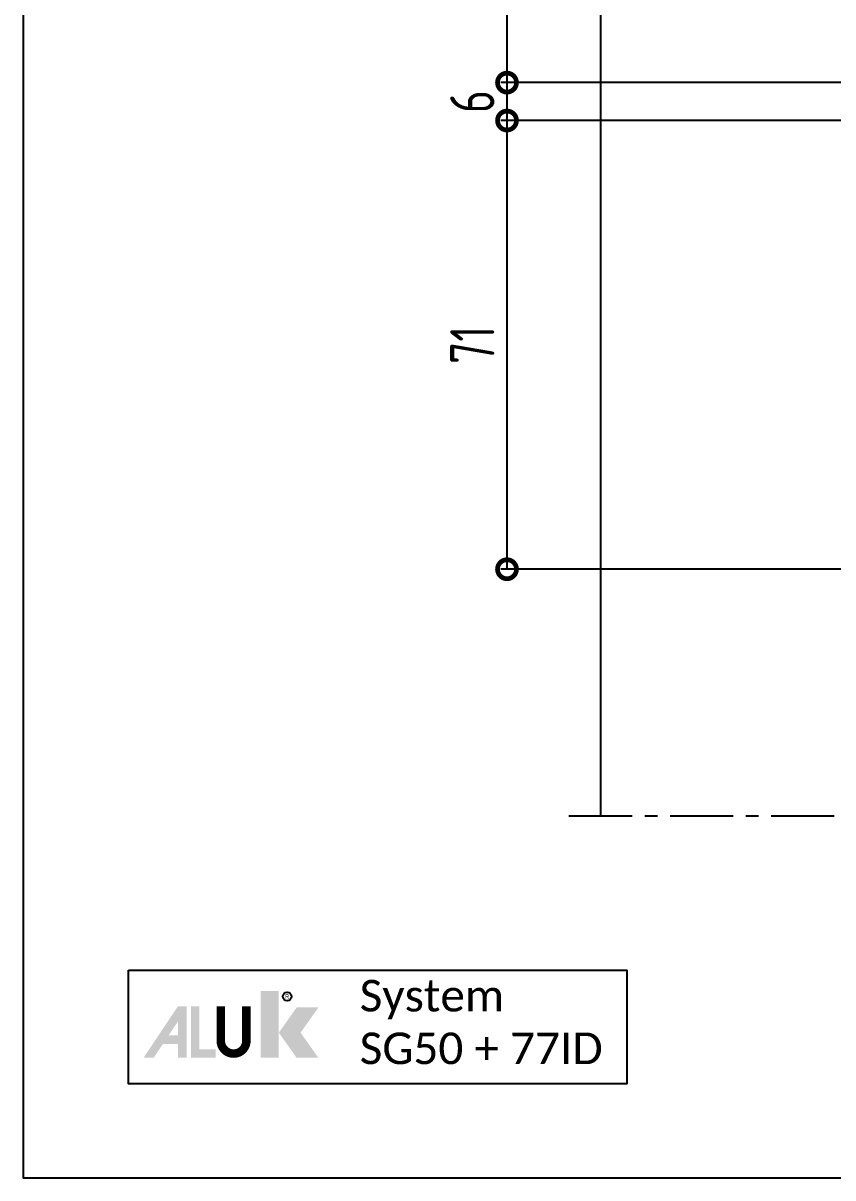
# Model space of a CAD drawing. Extents: x -207922 to -189609, y 24831 to 30124.
# Drawn here: x -207448 to -207319.8, y 29256.7 to 29439.4 of the extents above; entities that cross this region are included whole.
import ezdxf
from ezdxf.enums import TextEntityAlignment as Align

# ---------------------------------------------------------------- set-up
doc = ezdxf.new("R2010")
doc.units = 0
doc.header["$LTSCALE"] = 8
doc.linetypes.add('CENTER', pattern=[2, 1.25, -0.25, 0.25, -0.25])
doc.layers.get('0').update_dxf_attribs({"linetype": 'CONTINUOUS'})
doc.layers.get('DEFPOINTS').update_dxf_attribs({"linetype": 'CONTINUOUS'})
for name, color, linetype in [('ASSI', 1, 'CENTER'), ('CONST50', 7, 'CONTINUOUS'), ('FINE', 7, 'CONTINUOUS'), ('MARCHIO', 7, 'CONTINUOUS')]:
    doc.layers.add(name, color=color, linetype=linetype)
doc.styles.add('GEN1', font='geniso.shx', dxfattribs={"width": 0.8})
doc.styles.add('Stil2', font='arial.ttf')
doc.dimstyles.new('LE2', dxfattribs={"dimscale": 2, "dimtxt": 3.5, "dimasz": 3, "dimexe": 0.5, "dimexo": 0.5, "dimgap": 1, "dimtad": 1, "dimdec": 1, "dimrnd": 0.05, "dimzin": 12, "dimtxsty": 'GEN1', "dimblk": 'DOTSMALL', "dimcen": -3, "dimclrd": 1, "dimclre": 1, "dimclrt": 2, "dimadec": 1, "dimazin": 0, "dimtfac": 1, "dimtdec": 1, "dimtmove": 0, "dimatfit": 3, "dimldrblk": 'DOTSMALL', "dimfxl": 1, "dimtvp": 4, "dimtolj": 1, "dimtzin": 12, "dimarcsym": 0})

# ---------------------------------------------------------------- blocks, each defined once
blk = doc.blocks.new('A$C11650B8D')
at = {"layer": 'MARCHIO', "const_width": 4.47}
blk.add_lwpolyline([(61.45, 29.92), (61.45, 11.71, -1), (47.93, 11.71), (47.93, 29.92)], format="xyb", dxfattribs=at)
at = {"layer": 'MARCHIO'}
blk.add_circle((82.95, 35.06), 2.21, dxfattribs=at)
at = {"layer": 'MARCHIO', "color": 1}
for points in [[(69.04, 37.91), (78.43, 37.91), (69.04, 2.72), (78.43, 2.72)], [(87.95, 29.31), (99.45, 29.31), (78.57, 16.01), (90.06, 16.01)], [(78.57, 16.01), (90.06, 16.01), (87.95, 2.72), (99.45, 2.72)]]:
    blk.add_solid(points, dxfattribs=at)
at = {"layer": 'MARCHIO'}
for points in [[(7.19, 2.72), (12.55, 2.72), (25.32, 29.92), (25.42, 22.03)], [(25.32, 29.92), (25.42, 22.03), (29.9, 29.92), (29.9, 2.72)], [(32.18, 29.92), (36.65, 29.92), (32.18, 2.72), (36.65, 7.19)], [(25.42, 2.72), (29.9, 2.72), (25.42, 22.03)], [(20.45, 14.56), (17.47, 10.09), (25.42, 14.56), (25.42, 10.09)], [(36.65, 7.19), (32.18, 2.72), (45.25, 7.19), (45.25, 2.72)]]:
    blk.add_solid(points, dxfattribs=at)
blk.add_text('R', height=2.22, dxfattribs=at).set_placement((82.95, 35.06), align=Align.MIDDLE)
blk = doc.blocks.new('_DotSmall')
at = {"color": 0, "const_width": 0.5}
blk.add_lwpolyline([(-0.0625, 0, 1), (0.0625, 0, 1)], format="xyb", close=True, dxfattribs=at)
blk = doc.blocks.new('*D111')
at = {"color": 1, "lineweight": -2, "ltscale": 0.2, "transparency": 16777216}
for p, q in [((-207315.25, 29503.97), (-207372.38, 29503.97)), ((-207371.38, 29503.97), (-207371.38, 29429.97)), ((-207313.2, 29429.97), (-207372.38, 29429.97))]:
    blk.add_line(p, q, dxfattribs=at)
at = {"layer": 'DEFPOINTS', "color": 0, "ltscale": 0.2, "transparency": 16777216}
for p in [(-207314.25, 29503.97), (-207371.38, 29429.97), (-207312.2, 29429.97)]:
    blk.add_point(p, dxfattribs=at)
at = {"color": 1, "lineweight": -2, "ltscale": 0.2, "transparency": 16777216, "xscale": 6, "yscale": 6, "zscale": 6}
for p, rotation in [((-207371.38, 29503.97), 90), ((-207371.38, 29429.97), 270)]:
    blk.add_blockref('_DotSmall', p, dxfattribs=dict(at, rotation=rotation))
at = {"color": 2, "ltscale": 0.2, "transparency": 16777216, "insert": (-207376.88, 29466.97), "char_height": 7, "attachment_point": 5, "rotation": 90, "style": 'GEN1'}
blk.add_mtext('\\A1;74', dxfattribs=at)
blk = doc.blocks.new('*D112')
at = {"color": 1, "lineweight": -2, "ltscale": 0.2, "transparency": 16777216}
for p, q in [((-207313.2, 29429.97), (-207372.38, 29429.97)), ((-207371.38, 29429.97), (-207371.38, 29423.97)), ((-207313.2, 29423.97), (-207372.38, 29423.97))]:
    blk.add_line(p, q, dxfattribs=at)
at = {"layer": 'DEFPOINTS', "color": 0, "ltscale": 0.2, "transparency": 16777216}
for p in [(-207312.2, 29429.97), (-207371.38, 29423.97), (-207312.2, 29423.97)]:
    blk.add_point(p, dxfattribs=at)
at = {"color": 1, "lineweight": -2, "ltscale": 0.2, "transparency": 16777216, "xscale": 6, "yscale": 6, "zscale": 6}
for p, rotation in [((-207371.38, 29429.97), 90), ((-207371.38, 29423.97), 270)]:
    blk.add_blockref('_DotSmall', p, dxfattribs=dict(at, rotation=rotation))
at = {"color": 2, "ltscale": 0.2, "transparency": 16777216, "insert": (-207376.88, 29426.97), "char_height": 7, "attachment_point": 5, "rotation": 90, "style": 'GEN1'}
blk.add_mtext('\\A1;6', dxfattribs=at)
blk = doc.blocks.new('*D113')
at = {"color": 1, "lineweight": -2, "ltscale": 0.2, "transparency": 16777216}
for p, q in [((-207313.2, 29423.97), (-207372.38, 29423.97)), ((-207371.38, 29423.97), (-207371.38, 29352.97)), ((-207313.2, 29352.97), (-207372.38, 29352.97))]:
    blk.add_line(p, q, dxfattribs=at)
at = {"layer": 'DEFPOINTS', "color": 0, "ltscale": 0.2, "transparency": 16777216}
for p in [(-207312.2, 29423.97), (-207371.38, 29352.97), (-207312.2, 29352.97)]:
    blk.add_point(p, dxfattribs=at)
at = {"color": 1, "lineweight": -2, "ltscale": 0.2, "transparency": 16777216, "xscale": 6, "yscale": 6, "zscale": 6}
for p, rotation in [((-207371.38, 29423.97), 90), ((-207371.38, 29352.97), 270)]:
    blk.add_blockref('_DotSmall', p, dxfattribs=dict(at, rotation=rotation))
at = {"color": 2, "ltscale": 0.2, "transparency": 16777216, "insert": (-207376.88, 29388.47), "char_height": 7, "attachment_point": 5, "rotation": 90, "style": 'GEN1'}
blk.add_mtext('\\A1;71', dxfattribs=at)

msp = doc.modelspace()

# ---------------------------------------------------------------- linework, layer by layer
msp.add_lwpolyline([(-207431.29, 29289.51), (-207352.43, 29289.51), (-207352.43, 29271.52), (-207431.29, 29271.52)], close=True)
at = {"layer": 'ASSI'}
msp.add_line((-207361.58, 29313.97), (-207229.95, 29313.97), dxfattribs=at)
at = {"layer": 'FINE'}
msp.add_line((-207356.55, 29313.97), (-207356.55, 29617.02), dxfattribs=at)
at = {"layer": 'MARCHIO'}
msp.add_lwpolyline([(-207447.97, 29676.66), (-207447.97, 29256.66), (-207150.97, 29256.66), (-207150.97, 29676.66)], close=True, dxfattribs=at)

# ---------------------------------------------------------------- block references
at = {"layer": 'CONST50', "linetype": 'Continuous', "xscale": 0.3, "yscale": 0.3, "zscale": 0.3}
msp.add_blockref('A$C11650B8D', (-207431.06, 29274.84), dxfattribs=at)

# ---------------------------------------------------------------- texts
at = {"linetype": 'ByBlock', "insert": (-207394.69, 29287.99), "char_height": 5, "width": 40.5443, "attachment_point": 1, "style": 'Stil2'}
msp.add_mtext('{\\fCalibri|b0|i0|c238|p34;System SG50 + 77ID}', dxfattribs=at)

# ---------------------------------------------------------------- dimensions: what is measured, and where the dimension line sits
at = {"ltscale": 0.2}
for base, p1, p2, picture, middle in [((-207371.38, 29429.97), (-207314.25, 29503.97), (-207312.2, 29429.97), '*D111', (-207376.88, 29466.97)), ((-207371.38, 29352.97), (-207312.2, 29423.97), (-207312.2, 29352.97), '*D113', (-207376.88, 29388.47))]:
    dim = msp.add_linear_dim(base=base, p1=p1, p2=p2, angle=90, dimstyle='LE2', override={"dimtmove": 1}, dxfattribs=at)
    dim.commit()
    dim.dimension.update_dxf_attribs({"geometry": picture, "text_midpoint": middle})
dim = msp.add_linear_dim(base=(-207371.38, 29423.97), p1=(-207312.2, 29429.97), p2=(-207312.2, 29423.97), angle=90, dimstyle='LE2', override={"dimtmove": 1}, dxfattribs=at)
dim.commit()
dim.dimension.update_dxf_attribs({"geometry": '*D112', "text_midpoint": (-207371.38, 29426.97), "dimtype": 160})

doc.saveas('drawing.dxf')
